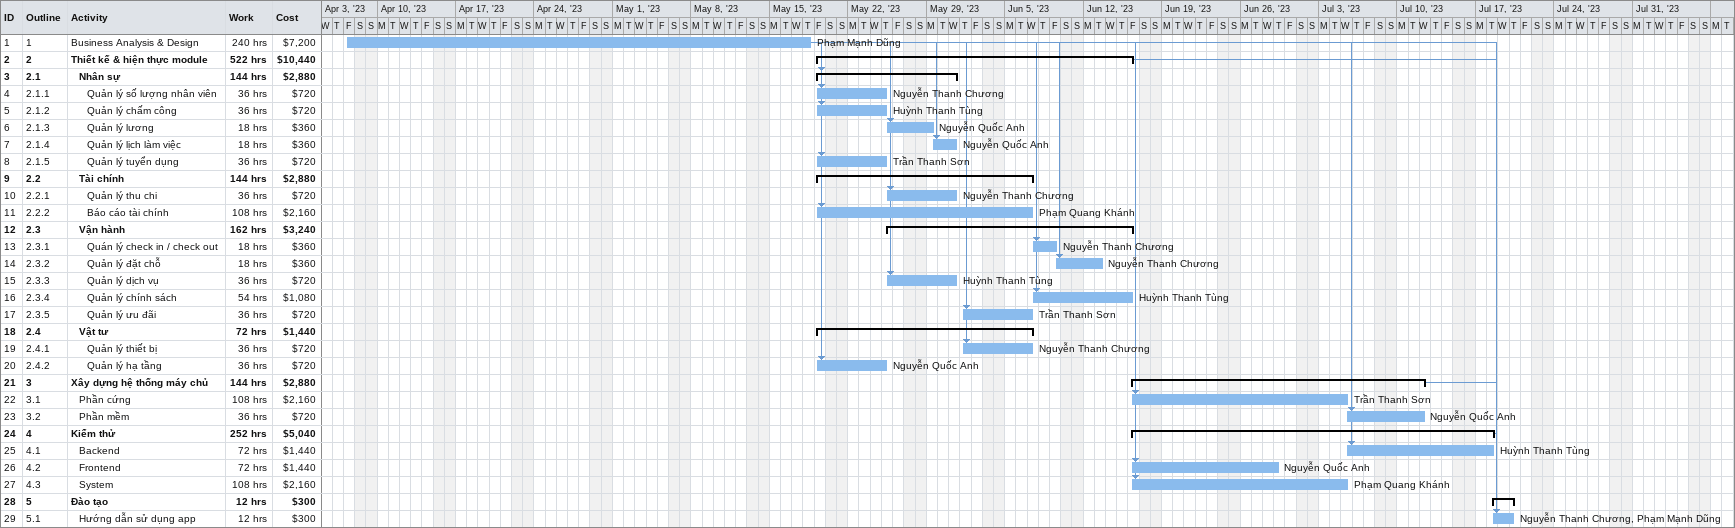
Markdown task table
| ID | WBS | Task | Start | Finish | Predecessors | Resources | Work (h) | Cost ($) |
|---|---|---|---|---|---|---|---|---|
| 1 | 1 | Business Analysis & Design | 2023-04-07 | 2023-05-18 |  | Phạm Mạnh Dũng | 240 | 7200 |
| 2 | 2 | **Thiết kế & hiện thực module** | 2023-05-19 | 2023-06-16 |  |  | 522 | 10440 |
| 3 | 2.1 | **Nhân sự** | 2023-05-19 | 2023-05-31 | 1 |  | 144 | 2880 |
| 4 | 2.1.1 | Quản lý số lượng nhân viên | 2023-05-19 | 2023-05-25 | 1 | Nguyễn Thanh Chương | 36 | 720 |
| 5 | 2.1.2 | Quản lý chấm công | 2023-05-19 | 2023-05-25 | 1 | Huỳnh Thanh Tùng | 36 | 720 |
| 6 | 2.1.3 | Quản lý lương | 2023-05-25 | 2023-05-29 | 1 | Nguyễn Quốc Anh | 18 | 360 |
| 7 | 2.1.4 | Quản lý lịch làm việc | 2023-05-29 | 2023-05-31 | 1 | Nguyễn Quốc Anh | 18 | 360 |
| 8 | 2.1.5 | Quản lý tuyển dụng | 2023-05-19 | 2023-05-25 | 1 | Trần Thanh Sơn | 36 | 720 |
| 9 | 2.2 | **Tài chính** | 2023-05-19 | 2023-06-07 |  |  | 144 | 2880 |
| 10 | 2.2.1 | Quản lý thu chi | 2023-05-25 | 2023-05-31 | 1 | Nguyễn Thanh Chương | 36 | 720 |
| 11 | 2.2.2 | Báo cáo tài chính | 2023-05-19 | 2023-06-07 | 1 | Phạm Quang Khánh | 108 | 2160 |
| 12 | 2.3 | **Vận hành** | 2023-05-25 | 2023-06-16 |  |  | 162 | 3240 |
| 13 | 2.3.1 | Quán lý check in / check out | 2023-06-07 | 2023-06-09 | 1 | Nguyễn Thanh Chương | 18 | 360 |
| 14 | 2.3.2 | Quản lý đặt chỗ | 2023-06-09 | 2023-06-13 | 1 | Nguyễn Thanh Chương | 18 | 360 |
| 15 | 2.3.3 | Quản lý dịch vụ | 2023-05-25 | 2023-05-31 | 1 | Huỳnh Thanh Tùng | 36 | 720 |
| 16 | 2.3.4 | Quản lý chính sách | 2023-06-07 | 2023-06-16 | 1 | Huỳnh Thanh Tùng | 54 | 1080 |
| 17 | 2.3.5 | Quản lý ưu đãi | 2023-06-01 | 2023-06-07 | 1 | Trần Thanh Sơn | 36 | 720 |
| 18 | 2.4 | **Vật tư** | 2023-05-19 | 2023-06-07 |  |  | 72 | 1440 |
| 19 | 2.4.1 | Quản lý thiết bị | 2023-06-01 | 2023-06-07 | 1 | Nguyễn Thanh Chương | 36 | 720 |
| 20 | 2.4.2 | Quản lý hạ tầng | 2023-05-19 | 2023-05-25 | 1 | Nguyễn Quốc Anh | 36 | 720 |
| 21 | 3 | **Xây dựng hệ thống máy chủ** | 2023-06-16 | 2023-07-12 |  |  | 144 | 2880 |
| 22 | 3.1 | Phần cứng | 2023-06-16 | 2023-07-05 | 2 | Trần Thanh Sơn | 108 | 2160 |
| 23 | 3.2 | Phần mềm | 2023-07-05 | 2023-07-12 | 2 | Nguyễn Quốc Anh | 36 | 720 |
| 24 | 4 | **Kiểm thử** | 2023-06-16 | 2023-07-18 |  |  | 252 | 5040 |
| 25 | 4.1 | Backend | 2023-07-05 | 2023-07-18 | 1, 2 | Huỳnh Thanh Tùng | 72 | 1440 |
| 26 | 4.2 | Frontend | 2023-06-16 | 2023-06-29 | 1, 2 | Nguyễn Quốc Anh | 72 | 1440 |
| 27 | 4.3 | System | 2023-06-16 | 2023-07-05 | 1, 2 | Phạm Quang Khánh | 108 | 2160 |
| 28 | 5 | **Đào tạo** | 2023-07-18 | 2023-07-20 |  |  | 12 | 300 |
| 29 | 5.1 | Hướng dẫn sử dụng app | 2023-07-18 | 2023-07-20 | 1, 2, 21, 24 | Nguyễn Thanh Chương, Phạm Mạnh Dũng | 12 | 300 |
